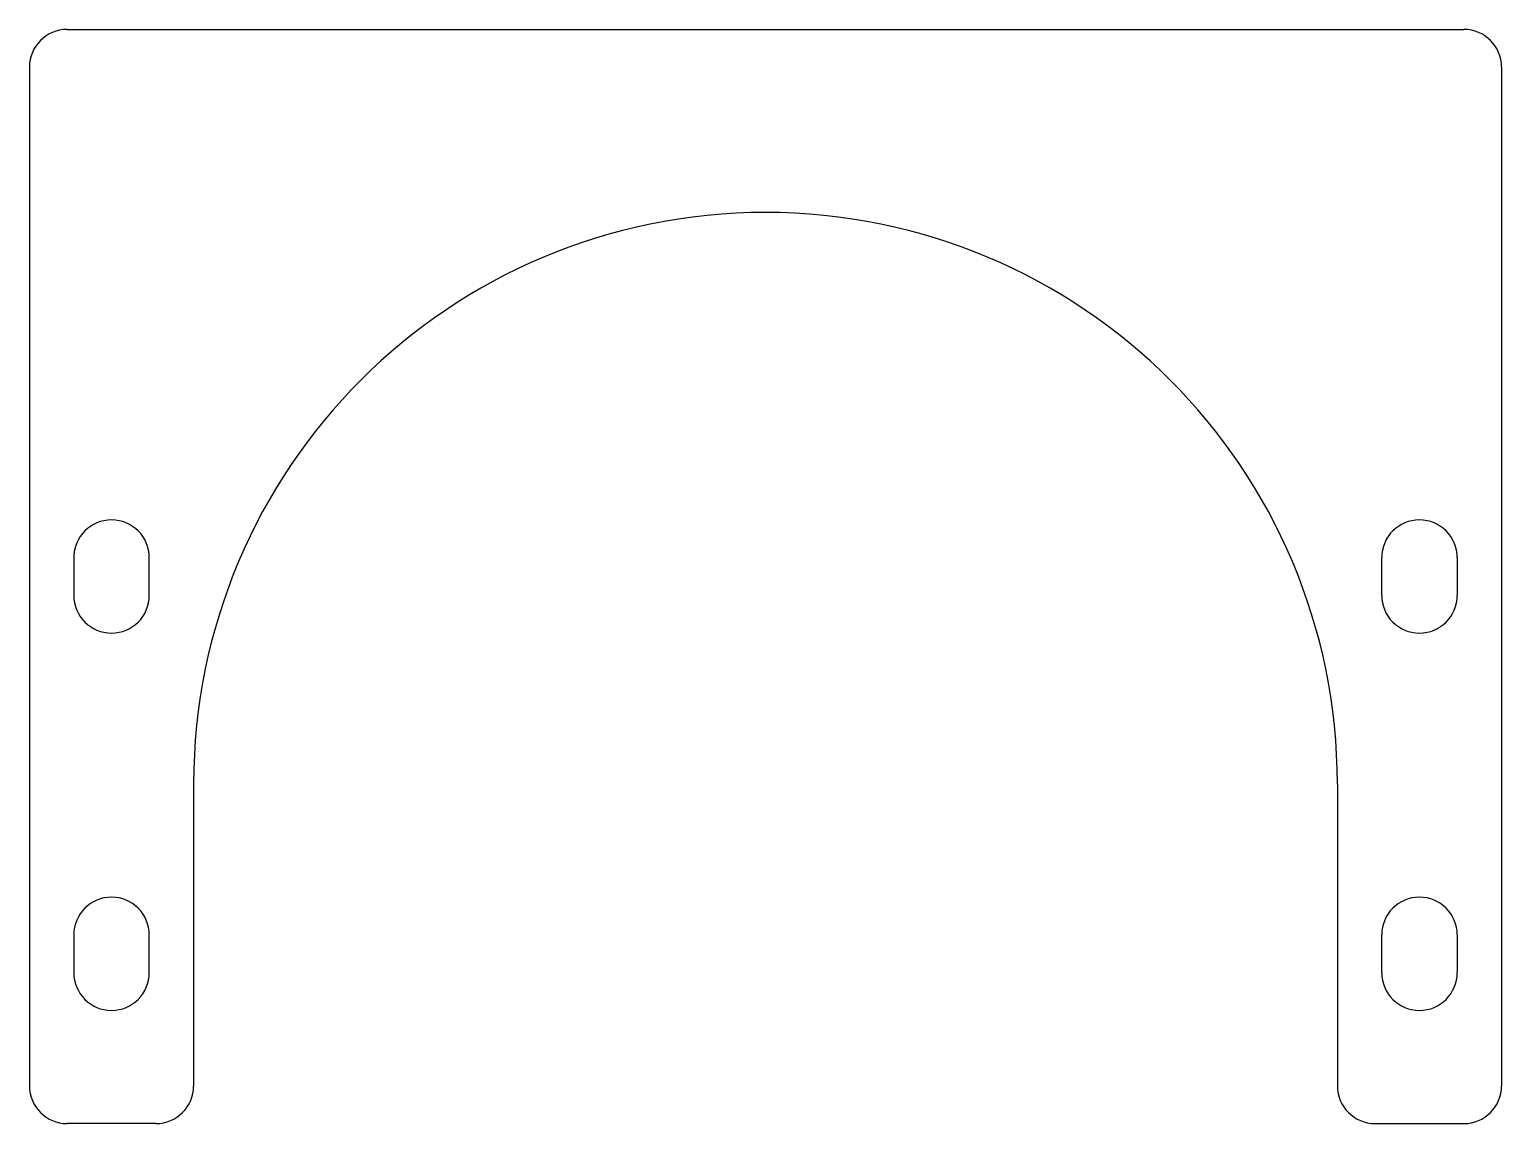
# Model space of a CAD drawing. Header units: millimetres. Extents: x -39 to 39, y -18 to 40.
import ezdxf

# ---------------------------------------------------------------- set-up
doc = ezdxf.new("R2010")
doc.units = ezdxf.units.MM

msp = doc.modelspace()

# ---------------------------------------------------------------- linework, layer by layer
at = {"color": 7, "linetype": 'Continuous', "lineweight": 25}
for p, q in [((-37, 40), (37, 40)), ((-39, 38), (-39, -16)), ((39, 38), (39, -16)), ((-36.65, 12), (-36.65, 10)), ((-32.65, 10), (-32.65, 12)), ((32.65, 10), (32.65, 12)), ((36.65, 12), (36.65, 10)), ((-30.3, 0), (-30.3, -16)), ((30.3, 0), (30.3, -16)), ((-36.65, -8), (-36.65, -10)), ((-32.65, -10), (-32.65, -8)), ((32.65, -10), (32.65, -8)), ((36.65, -8), (36.65, -10)), ((-32.3, -18), (-37, -18)), ((32.3, -18), (37, -18))]:
    msp.add_line(p, q, dxfattribs=at)
for centre, radius, start, end in [((-37, 38), 2, 90, 180), ((37, 38), 2, 0, 90), ((0, 0), 30.3, 0, 180), ((-34.65, 12), 2, 0, 180), ((34.65, 12), 2, 0, 180), ((-34.65, 10), 2, 180, 0), ((34.65, 10), 2, 180, 0), ((-34.65, -8), 2, 0, 180), ((34.65, -8), 2, 0, 180), ((-34.65, -10), 2, 180, 0), ((34.65, -10), 2, 180, 0), ((-37, -16), 2, 180, 270), ((-32.3, -16), 2, 270, 0), ((32.3, -16), 2, 180, 270), ((37, -16), 2, 270, 0)]:
    msp.add_arc(centre, radius, start, end, dxfattribs=at)

doc.saveas('drawing.dxf')
